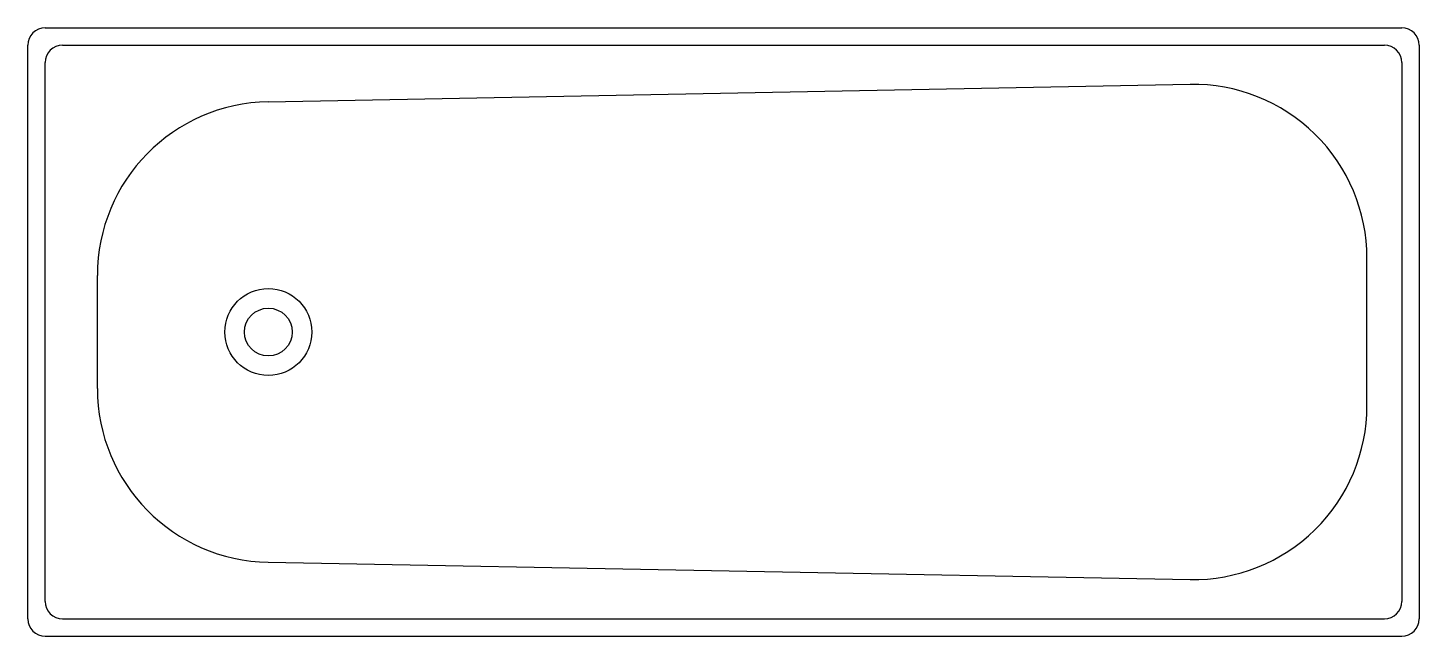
# Model space of a CAD drawing. Extents: x 766.13 to 767.73, y 1373.4 to 1374.1.
import ezdxf

# ---------------------------------------------------------------- set-up
doc = ezdxf.new("R2010")
doc.units = 0
doc.header["$MEASUREMENT"] = 0
doc.layers.get('0').update_dxf_attribs({"linetype": 'CONTINUOUS'})

msp = doc.modelspace()

# ---------------------------------------------------------------- linework, layer by layer
for p, q in [((766.1471, 1374.0987), (767.7071, 1374.0987)), ((766.1271, 1373.4187), (766.1271, 1374.0787)), ((766.1671, 1374.0787), (767.6871, 1374.0787)), ((767.7271, 1374.0787), (767.7271, 1373.4187)), ((766.1471, 1373.4387), (766.1471, 1374.0587)), ((767.7071, 1374.0587), (767.7071, 1373.4387)), ((766.4037, 1374.0137), (767.4637, 1374.0337)), ((767.6671, 1373.6638), (767.6671, 1373.8337)), ((766.2071, 1373.6838), (766.2071, 1373.8137)), ((766.4037, 1373.4838), (767.4637, 1373.4638)), ((766.1671, 1373.4187), (767.6871, 1373.4187)), ((766.1471, 1373.3987), (767.7071, 1373.3987))]:
    msp.add_line(p, q)
for radius in [0.05, 0.0275]:
    msp.add_circle((766.4037, 1373.7487), radius)
for centre, radius, start, end in [((766.1471, 1374.0787), 0.02, 90, 180), ((767.7071, 1374.0787), 0.02, 0, 90), ((766.1671, 1374.0587), 0.02, 90, 180), ((767.6871, 1374.0587), 0.02, 0, 90), ((767.4671, 1373.8337), 0.2, 0, 90.9878), ((766.4071, 1373.8137), 0.2, 90.9878, 180), ((766.4071, 1373.6838), 0.2, 180, 269.0122), ((767.4671, 1373.6638), 0.2, 269.0122, 0), ((766.1671, 1373.4387), 0.02, 180, 270), ((767.6871, 1373.4387), 0.02, 270, 0), ((766.1471, 1373.4187), 0.02, 180, 270), ((767.7071, 1373.4187), 0.02, 270, 0)]:
    msp.add_arc(centre, radius, start, end)

doc.saveas('drawing.dxf')
